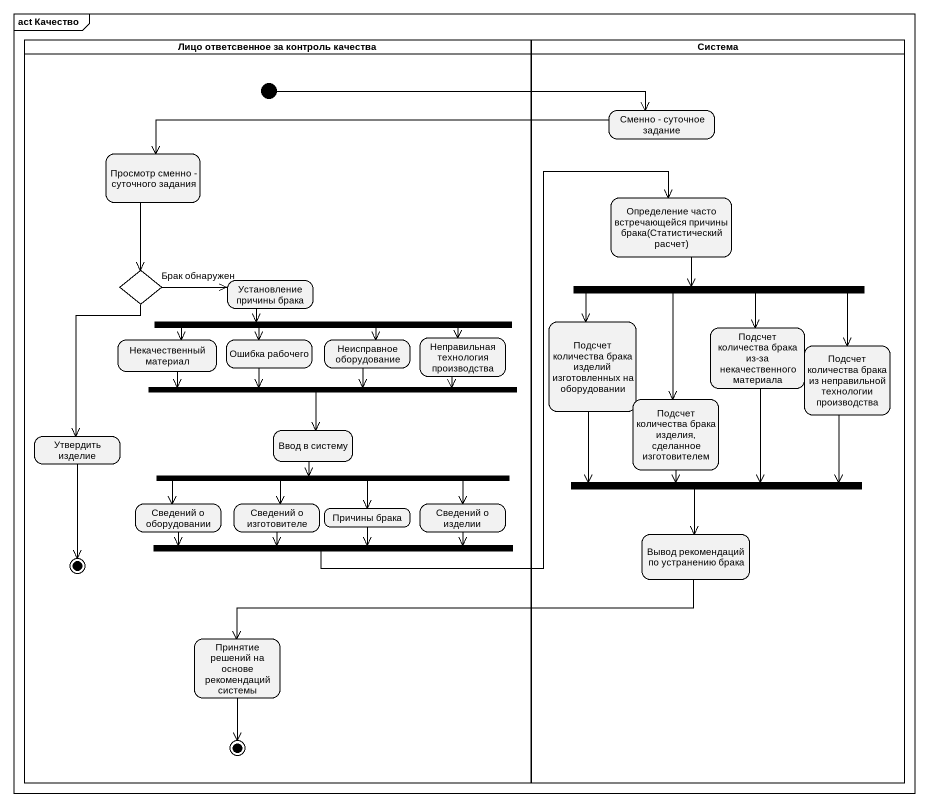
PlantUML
@startuml
mainframe act Качество
hide empty description
state "Лицо ответсвенное за контроль качества" as Лицо_ответсвенное_за <<partition>> {
  state initial1 <<start>>
  state "Просмотр сменно - суточного задания" as Просмотр_сменно_суточного
  state choice1 <<choice>>
  state "Установление причины брака" as Установление_причины_брака
  state fork2 <<fork>>
  state "Некачественный материал" as Некачественный_материал
  state "Ошибка рабочего" as Ошибка_рабочего
  state "Неисправное оборудование" as Неисправное_оборудование
  state "Неправильная технология производства" as Неправильная_технология
  state fork3 <<join>>
  state "Утвердить изделие" as Утвердить_изделие
  state "Ввод в систему" as Ввод_в_систему
  state fork4 <<fork>>
  state "Сведений о оборудовании" as Сведений_о_оборудовании
  state "Сведений о изготовителе" as Сведений_о_изготовителе
  state "Причины брака" as Причины_брака
  state "Сведений о изделии" as Сведений_о_изделии
  state final1 <<end>>
  state fork6 <<join>>
  state "Принятие решений на основе рекомендаций системы" as Принятие_решений_на_основе
  state final2 <<end>>
}
state Система <<partition>> {
  state "Сменно - суточное задание" as Сменно_суточное_задание
  state "Определение часто встречающейся причины брака(Статистический расчет)" as Определение_часто
  state fork1 <<fork>>
  state "Подсчет количества брака изделий изготовленных на оборудовании" as Подсчет_количества_брака
  state "Подсчет количества брака из-за некачественного материала" as Подсчет_количества_брака_из
  state "Подсчет количества брака из неправильной технологии производства" as Подсчет_количества_брака_из_2
  state "Подсчет количества брака изделия, сделанное изготовителем" as Подсчет_количества_брака_2
  state fork5 <<join>>
  state "Вывод рекомендаций по устранению брака" as Вывод_рекомендаций_по
}
initial1 -right-> Сменно_суточное_задание
Сменно_суточное_задание -left-> Просмотр_сменно_суточного
Просмотр_сменно_суточного --> choice1
Определение_часто --> fork1
choice1 -right-> Установление_причины_брака : Брак обнаружен
choice1 --> Утвердить_изделие
Установление_причины_брака -right-> fork2
fork1 --> Подсчет_количества_брака
fork1 --> Подсчет_количества_брака_из
fork1 --> Подсчет_количества_брака_из_2
fork1 --> Подсчет_количества_брака_2
fork2 -left-> Некачественный_материал
fork2 -left-> Ошибка_рабочего
fork2 --> Неисправное_оборудование
fork2 -right-> Неправильная_технология
Подсчет_количества_брака --> fork5
Подсчет_количества_брака_из --> fork5
Некачественный_материал -right-> fork3
Ошибка_рабочего -right-> fork3
Неисправное_оборудование --> fork3
Неправильная_технология -left-> fork3
Подсчет_количества_брака_из_2 --> fork5
fork3 --> Ввод_в_систему
Подсчет_количества_брака_2 --> fork5
Утвердить_изделие --> final1
Ввод_в_систему --> fork4
fork4 -left-> Сведений_о_оборудовании
fork4 --> Сведений_о_изготовителе
fork4 --> Причины_брака
fork4 -right-> Сведений_о_изделии
fork5 --> Вывод_рекомендаций_по
Сведений_о_оборудовании -right-> fork6
Сведений_о_изготовителе -right-> fork6
Причины_брака --> fork6
Сведений_о_изделии -left-> fork6
fork6 -up-> Определение_часто
Вывод_рекомендаций_по -left-> Принятие_решений_на_основе
Принятие_решений_на_основе --> final2
@enduml
